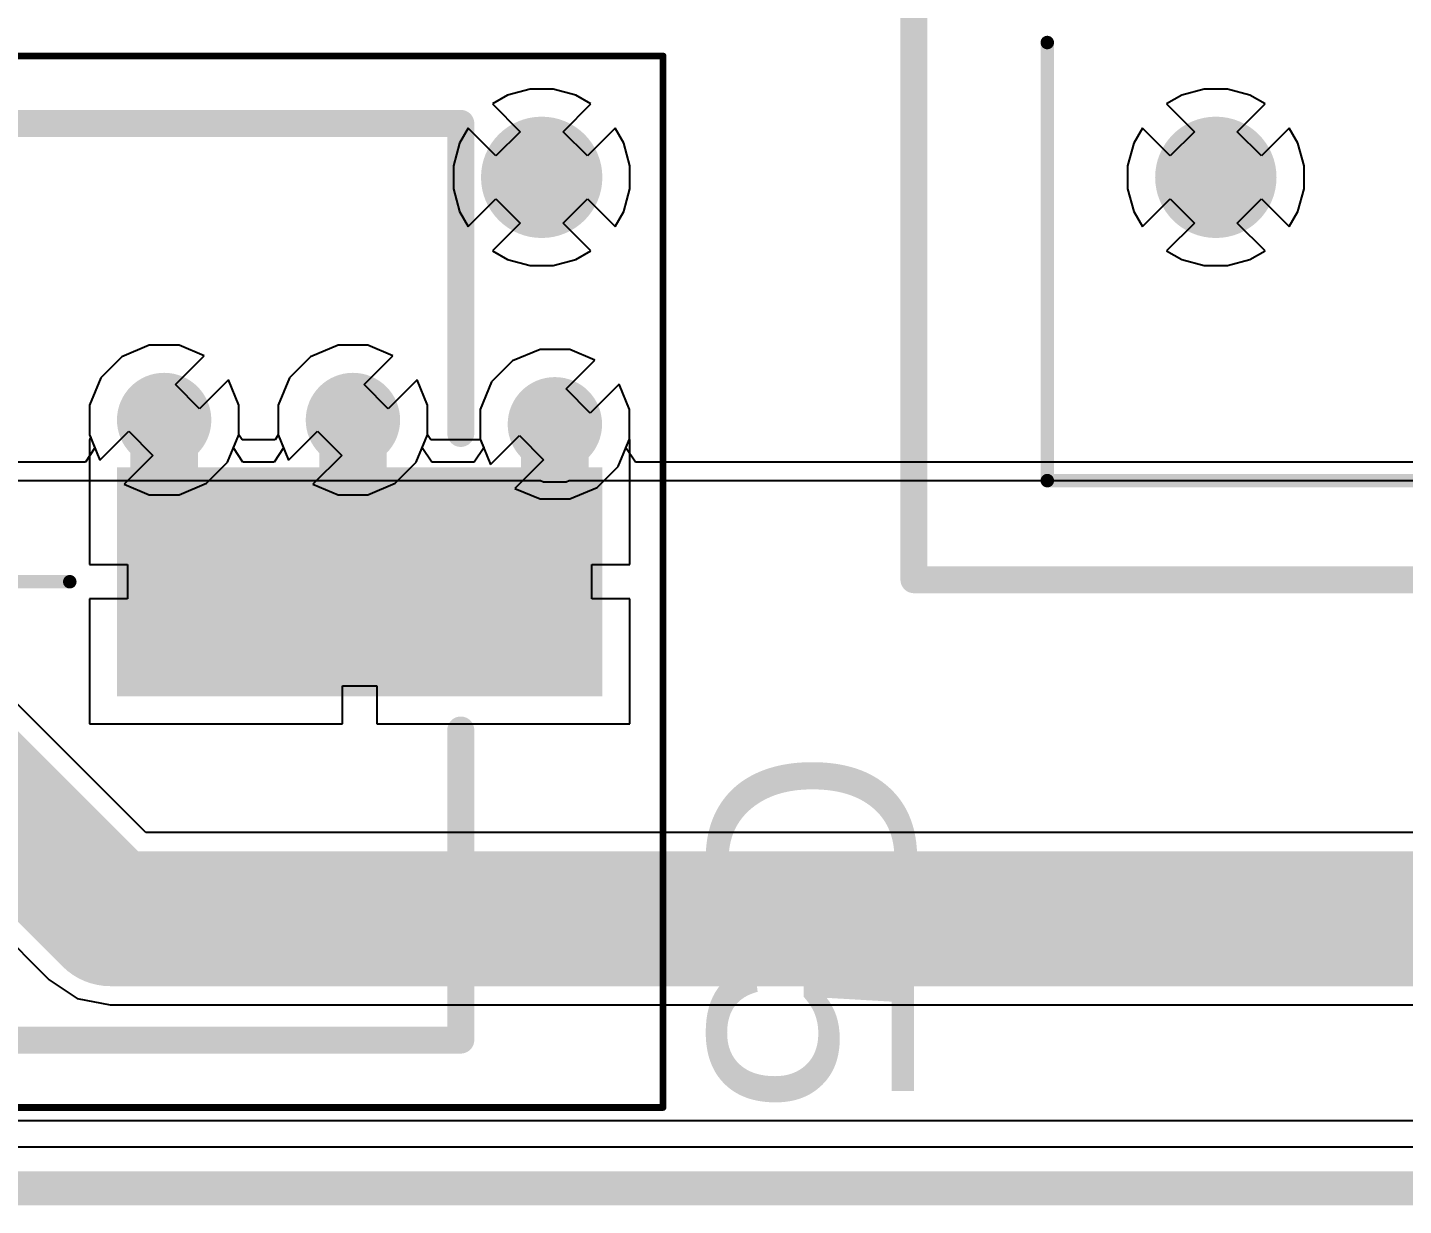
# Model space of a CAD drawing. Header units: inches. Extents: x 3 to 4.98, y 3.05 to 4.16.
# Drawn here: x 3.7869 to 4.1887, y 3.0462 to 3.3902 of the extents above; entities that cross this region are included whole.
import ezdxf

# ---------------------------------------------------------------- set-up
doc = ezdxf.new("R2010")
doc.units = ezdxf.units.IN
doc.header["$MEASUREMENT"] = 0
for name, color, linetype in [('Bottom Layer', 5, 'Continuous'), ('Bottom Solder', 6, 'Continuous'), ('Layer 1', 16, 'Continuous'), ('Layer 2', 76, 'Continuous'), ('Mechanical 1', 6, 'Continuous'), ('Mechanical 15', 56, 'Continuous'), ('Top Layer', 1, 'Continuous'), ('Top Overlay', 2, 'Continuous'), ('Top Paste', 8, 'Continuous'), ('Top Solder', 216, 'Continuous'), ('Via Holes', 16, 'Continuous')]:
    doc.layers.add(name, color=color, linetype=linetype)
doc.styles.add('Arial', font='', dxfattribs={"height": 0.2})
doc.styles.get('Arial').set_extended_font_data('Arial')

# ---------------------------------------------------------------- blocks, each defined once
blk = doc.blocks.new('PM127SH330MRC_10')
at = {"layer": 'Mechanical 15'}
for points in [[(-0.285, -0.275, 0.00787, 0.00787, 0), (-0.285, 0.275, 0.00787, 0.00787, 0)], [(-0.285, -0.275, 0.00787, 0.00787, 0), (0.285, -0.275, 0.00787, 0.00787, 0)]]:
    blk.add_lwpolyline(points, format="xyseb", dxfattribs=at)
blk.add_lwpolyline([(-0.28697, -0.275, 0.00394, 0.00394, 1), (-0.28303, -0.275, 0.00394, 0.00394, 1)], format="xyseb", close=True, dxfattribs=at)
blk.add_lwpolyline([(-0.28697, -0.275, 0.00394, 0.00394, 1), (-0.28303, -0.275, 0.00394, 0.00394, 1)], format="xyseb", close=True, dxfattribs=at)
at = {"layer": 'Top Overlay'}
for points in [[(-0.24606, -0.24606, 0.00394, 0.00394, 0), (-0.24606, -0.11811, 0.00394, 0.00394, 0)], [(-0.24606, -0.24606, 0.00394, 0.00394, 0), (0.24606, -0.24606, 0.00394, 0.00394, 0)]]:
    blk.add_lwpolyline(points, format="xyseb", dxfattribs=at)
for points in [[(-0.24705, -0.11811, 0.00197, 0.00197, 1), (-0.24508, -0.11811, 0.00197, 0.00197, 1)], [(-0.24705, -0.24606, 0.00197, 0.00197, 1), (-0.24508, -0.24606, 0.00197, 0.00197, 1)], [(-0.24705, -0.24606, 0.00197, 0.00197, 1), (-0.24508, -0.24606, 0.00197, 0.00197, 1)]]:
    blk.add_lwpolyline(points, format="xyseb", close=True, dxfattribs=at)
blk = doc.blocks.new('CAPAE7366X61N_14')
at = {"layer": 'Top Layer'}
for points in [[(-0.17323, -0.0315), (-0.17323, 0.0315), (-0.03543, 0.0315), (-0.03543, -0.0315)], [(0.03543, -0.0315), (0.03543, 0.0315), (0.17323, 0.0315), (0.17323, -0.0315)]]:
    blk.add_hatch(color=1, dxfattribs=at).paths.add_polyline_path(points)
at = {"layer": 'Top Paste'}
for points in [[(-0.17323, -0.0315), (-0.17323, 0.0315), (-0.03543, 0.0315), (-0.03543, -0.0315)], [(0.03543, -0.0315), (0.03543, 0.0315), (0.17323, 0.0315), (0.17323, -0.0315)]]:
    blk.add_hatch(color=8, dxfattribs=at).paths.add_polyline_path(points)
at = {"layer": 'Top Solder'}
for points in [[(-0.1752, -0.03346), (-0.1752, 0.03346), (-0.03346, 0.03346), (-0.03346, -0.03346)], [(0.03346, -0.03346), (0.03346, 0.03346), (0.1752, 0.03346), (0.1752, -0.03346)]]:
    blk.add_hatch(color=216, dxfattribs=at).paths.add_polyline_path(points)
at = {"layer": 'Mechanical 15'}
for points in [[(-0.19291, 0.15354, 0.00197, 0.00197, 0), (0.19291, 0.15354, 0.00197, 0.00197, 0)], [(-0.19291, -0.15354, 0.00197, 0.00197, 0), (-0.19291, 0.15354, 0.00197, 0.00197, 0)], [(0.19291, -0.15354, 0.00197, 0.00197, 0), (0.19291, 0.15354, 0.00197, 0.00197, 0)], [(0, -0.01969, 0.00394, 0.00394, 0), (0, 0.01969, 0.00394, 0.00394, 0)], [(-0.01969, 0, 0.00394, 0.00394, 0), (0.01969, 0, 0.00394, 0.00394, 0)], [(-0.19291, -0.15354, 0.00197, 0.00197, 0), (0.19291, -0.15354, 0.00197, 0.00197, 0)]]:
    blk.add_lwpolyline(points, format="xyseb", dxfattribs=at)
for points in [[(-0.19341, 0.15354, 0.000984, 0.000984, 1), (-0.19242, 0.15354, 0.000984, 0.000984, 1)], [(-0.19341, 0.15354, 0.000984, 0.000984, 1), (-0.19242, 0.15354, 0.000984, 0.000984, 1)], [(0.19242, 0.15354, 0.000984, 0.000984, 1), (0.19341, 0.15354, 0.000984, 0.000984, 1)], [(0.19242, 0.15354, 0.000984, 0.000984, 1), (0.19341, 0.15354, 0.000984, 0.000984, 1)], [(-0.00098, 0.01969, 0.00197, 0.00197, 1), (0.00098, 0.01969, 0.00197, 0.00197, 1)], [(-0.02067, 0, 0.00197, 0.00197, 1), (-0.0187, 0, 0.00197, 0.00197, 1)], [(0.0187, 0, 0.00197, 0.00197, 1), (0.02067, 0, 0.00197, 0.00197, 1)], [(-0.00098, -0.01969, 0.00197, 0.00197, 1), (0.00098, -0.01969, 0.00197, 0.00197, 1)], [(-0.19341, -0.15354, 0.000984, 0.000984, 1), (-0.19242, -0.15354, 0.000984, 0.000984, 1)], [(-0.19341, -0.15354, 0.000984, 0.000984, 1), (-0.19242, -0.15354, 0.000984, 0.000984, 1)], [(0.19242, -0.15354, 0.000984, 0.000984, 1), (0.19341, -0.15354, 0.000984, 0.000984, 1)], [(0.19242, -0.15354, 0.000984, 0.000984, 1), (0.19341, -0.15354, 0.000984, 0.000984, 1)]]:
    blk.add_lwpolyline(points, format="xyseb", close=True, dxfattribs=at)
at = {"layer": 'Top Overlay'}
for points in [[(-0.13386, 0.08268, 0.00787, 0.00787, 0), (-0.08268, 0.13386, 0.00787, 0.00787, 0)], [(-0.08268, 0.13386, 0.00787, 0.00787, 0), (0.13386, 0.13386, 0.00787, 0.00787, 0)], [(0.13386, 0.04331, 0.00787, 0.00787, 0), (0.13386, 0.13386, 0.00787, 0.00787, 0)], [(-0.13386, 0.04331, 0.00787, 0.00787, 0), (-0.13386, 0.08268, 0.00787, 0.00787, 0)], [(-0.13386, -0.08268, 0.00787, 0.00787, 0), (-0.13386, -0.04331, 0.00787, 0.00787, 0)], [(0.13386, -0.13386, 0.00787, 0.00787, 0), (0.13386, -0.04331, 0.00787, 0.00787, 0)], [(-0.13386, -0.08268, 0.00787, 0.00787, 0), (-0.08268, -0.13386, 0.00787, 0.00787, 0)], [(-0.08268, -0.13386, 0.00787, 0.00787, 0), (0.13386, -0.13386, 0.00787, 0.00787, 0)]]:
    blk.add_lwpolyline(points, format="xyseb", dxfattribs=at)
for points in [[(-0.08465, 0.13386, 0.00394, 0.00394, 1), (-0.08071, 0.13386, 0.00394, 0.00394, 1)], [(-0.08465, 0.13386, 0.00394, 0.00394, 1), (-0.08071, 0.13386, 0.00394, 0.00394, 1)], [(0.13189, 0.13386, 0.00394, 0.00394, 1), (0.13583, 0.13386, 0.00394, 0.00394, 1)], [(0.13189, 0.13386, 0.00394, 0.00394, 1), (0.13583, 0.13386, 0.00394, 0.00394, 1)], [(-0.13583, 0.08268, 0.00394, 0.00394, 1), (-0.13189, 0.08268, 0.00394, 0.00394, 1)], [(-0.13583, 0.08268, 0.00394, 0.00394, 1), (-0.13189, 0.08268, 0.00394, 0.00394, 1)], [(-0.13583, 0.04331, 0.00394, 0.00394, 1), (-0.13189, 0.04331, 0.00394, 0.00394, 1)], [(0.13189, 0.04331, 0.00394, 0.00394, 1), (0.13583, 0.04331, 0.00394, 0.00394, 1)], [(-0.13583, -0.04331, 0.00394, 0.00394, 1), (-0.13189, -0.04331, 0.00394, 0.00394, 1)], [(0.13189, -0.04331, 0.00394, 0.00394, 1), (0.13583, -0.04331, 0.00394, 0.00394, 1)], [(-0.13583, -0.08268, 0.00394, 0.00394, 1), (-0.13189, -0.08268, 0.00394, 0.00394, 1)], [(-0.13583, -0.08268, 0.00394, 0.00394, 1), (-0.13189, -0.08268, 0.00394, 0.00394, 1)], [(-0.08465, -0.13386, 0.00394, 0.00394, 1), (-0.08071, -0.13386, 0.00394, 0.00394, 1)], [(-0.08465, -0.13386, 0.00394, 0.00394, 1), (-0.08071, -0.13386, 0.00394, 0.00394, 1)], [(0.13189, -0.13386, 0.00394, 0.00394, 1), (0.13583, -0.13386, 0.00394, 0.00394, 1)], [(0.13189, -0.13386, 0.00394, 0.00394, 1), (0.13583, -0.13386, 0.00394, 0.00394, 1)]]:
    blk.add_lwpolyline(points, format="xyseb", close=True, dxfattribs=at)

msp = doc.modelspace()

# ---------------------------------------------------------------- hatches: boundary and pattern name
at = {"layer": 'Bottom Layer'}
h = msp.add_hatch(color=5, dxfattribs=at)
edge = h.paths.add_edge_path()
edge.add_arc((3.93701, 3.34646), 0.01575, 0, 360)
h = msp.add_hatch(color=5, dxfattribs=at)
edge = h.paths.add_edge_path()
edge.add_arc((4.13386, 3.34646), 0.01575, 0, 360)
h = msp.add_hatch(color=5, dxfattribs=at)
edge = h.paths.add_edge_path()
edge.add_arc((3.82677, 3.27559), 0.01181, 0, 360)
h = msp.add_hatch(color=5, dxfattribs=at)
edge = h.paths.add_edge_path()
edge.add_arc((3.88189, 3.27559), 0.01181, 0, 360)
h = msp.add_hatch(color=5, dxfattribs=at)
edge = h.paths.add_edge_path()
edge.add_arc((3.94086, 3.27434), 0.01181, 0, 360)
at = {"layer": 'Bottom Solder'}
h = msp.add_hatch(color=6, dxfattribs=at)
edge = h.paths.add_edge_path()
edge.add_arc((3.93701, 3.34646), 0.01772, 0, 360)
h = msp.add_hatch(color=6, dxfattribs=at)
edge = h.paths.add_edge_path()
edge.add_arc((4.13386, 3.34646), 0.01772, 0, 360)
h = msp.add_hatch(color=6, dxfattribs=at)
edge = h.paths.add_edge_path()
edge.add_arc((3.82677, 3.27559), 0.01378, 0, 360)
h = msp.add_hatch(color=6, dxfattribs=at)
edge = h.paths.add_edge_path()
edge.add_arc((3.88189, 3.27559), 0.01378, 0, 360)
h = msp.add_hatch(color=6, dxfattribs=at)
edge = h.paths.add_edge_path()
edge.add_arc((3.94086, 3.27434), 0.01378, 0, 360)
at = {"layer": 'Layer 1'}
h = msp.add_hatch(color=16, dxfattribs=at)
edge = h.paths.add_edge_path()
edge.add_arc((3.93701, 3.34646), 0.01575, 0, 360)
h = msp.add_hatch(color=16, dxfattribs=at)
edge = h.paths.add_edge_path()
edge.add_arc((4.13386, 3.34646), 0.01575, 0, 360)
h = msp.add_hatch(color=16, dxfattribs=at)
edge = h.paths.add_edge_path()
edge.add_arc((3.82677, 3.27559), 0.01181, 0, 360)
h = msp.add_hatch(color=16, dxfattribs=at)
edge = h.paths.add_edge_path()
edge.add_arc((3.88189, 3.27559), 0.01181, 0, 360)
h = msp.add_hatch(color=16, dxfattribs=at)
edge = h.paths.add_edge_path()
edge.add_arc((3.94086, 3.27434), 0.01181, 0, 360)
at = {"layer": 'Layer 2'}
h = msp.add_hatch(color=76, dxfattribs=at)
edge = h.paths.add_edge_path()
edge.add_arc((3.93701, 3.34646), 0.01575, 0, 360)
h = msp.add_hatch(color=76, dxfattribs=at)
edge = h.paths.add_edge_path()
edge.add_arc((4.13386, 3.34646), 0.01575, 0, 360)
h = msp.add_hatch(color=76, dxfattribs=at)
edge = h.paths.add_edge_path()
edge.add_arc((3.82677, 3.27559), 0.01181, 0, 360)
h = msp.add_hatch(color=76, dxfattribs=at)
edge = h.paths.add_edge_path()
edge.add_arc((3.88189, 3.27559), 0.01181, 0, 360)
h = msp.add_hatch(color=76, dxfattribs=at)
edge = h.paths.add_edge_path()
edge.add_arc((3.94086, 3.27434), 0.01181, 0, 360)
at = {"layer": 'Top Layer'}
h = msp.add_hatch(color=1, dxfattribs=at)
edge = h.paths.add_edge_path()
edge.add_arc((3.93701, 3.34646), 0.01575, 0, 360)
h = msp.add_hatch(color=1, dxfattribs=at)
edge = h.paths.add_edge_path()
edge.add_arc((4.13386, 3.34646), 0.01575, 0, 360)
h = msp.add_hatch(color=1, dxfattribs=at)
edge = h.paths.add_edge_path()
edge.add_arc((3.82677, 3.27559), 0.01181, 0, 360)
h = msp.add_hatch(color=1, dxfattribs=at)
edge = h.paths.add_edge_path()
edge.add_arc((3.88189, 3.27559), 0.01181, 0, 360)
h = msp.add_hatch(color=1, dxfattribs=at)
edge = h.paths.add_edge_path()
edge.add_arc((3.94086, 3.27434), 0.01181, 0, 360)
at = {"layer": 'Top Solder'}
h = msp.add_hatch(color=216, dxfattribs=at)
edge = h.paths.add_edge_path()
edge.add_arc((3.93701, 3.34646), 0.01772, 0, 360)
h = msp.add_hatch(color=216, dxfattribs=at)
edge = h.paths.add_edge_path()
edge.add_arc((4.13386, 3.34646), 0.01772, 0, 360)
h = msp.add_hatch(color=216, dxfattribs=at)
edge = h.paths.add_edge_path()
edge.add_arc((3.82677, 3.27559), 0.01378, 0, 360)
h = msp.add_hatch(color=216, dxfattribs=at)
edge = h.paths.add_edge_path()
edge.add_arc((3.88189, 3.27559), 0.01378, 0, 360)
h = msp.add_hatch(color=216, dxfattribs=at)
edge = h.paths.add_edge_path()
edge.add_arc((3.94086, 3.27434), 0.01378, 0, 360)
at = {"layer": 'Via Holes'}
h = msp.add_hatch(color=7, dxfattribs=at)
edge = h.paths.add_edge_path()
edge.add_arc((3.93701, 3.34646), 0.00787, 0, 360)
h = msp.add_hatch(color=7, dxfattribs=at)
edge = h.paths.add_edge_path()
edge.add_arc((4.13386, 3.34646), 0.00787, 0, 360)
h = msp.add_hatch(color=7, dxfattribs=at)
edge = h.paths.add_edge_path()
edge.add_arc((3.82677, 3.27559), 0.00787, 0, 360)
h = msp.add_hatch(color=7, dxfattribs=at)
edge = h.paths.add_edge_path()
edge.add_arc((3.88189, 3.27559), 0.00787, 0, 360)
h = msp.add_hatch(color=7, dxfattribs=at)
edge = h.paths.add_edge_path()
edge.add_arc((3.94086, 3.27434), 0.00787, 0, 360)

# ---------------------------------------------------------------- linework, layer by layer
at = {"layer": 'Bottom Layer'}
for p, q in [((3.93362, 3.3722), (3.92707, 3.37045)), ((3.9404, 3.3722), (3.93362, 3.3722)), ((3.94695, 3.37045), (3.9404, 3.3722)), ((4.13047, 3.3722), (4.12392, 3.37045)), ((4.13725, 3.3722), (4.13047, 3.3722)), ((4.1438, 3.37045), (4.13725, 3.3722)), ((3.92707, 3.37045), (3.92264, 3.36789)), ((3.92264, 3.36789), (3.93074, 3.35979)), ((3.94327, 3.35979), (3.95137, 3.36789)), ((3.95137, 3.36789), (3.94695, 3.37045)), ((4.12392, 3.37045), (4.11949, 3.36789)), ((4.11949, 3.36789), (4.12759, 3.35979)), ((4.14012, 3.35979), (4.14822, 3.36789)), ((4.14822, 3.36789), (4.1438, 3.37045)), ((3.91557, 3.36082), (3.91301, 3.3564)), ((3.92367, 3.35272), (3.91557, 3.36082)), ((3.93074, 3.35979), (3.92367, 3.35272)), ((3.95034, 3.35272), (3.94327, 3.35979)), ((3.95844, 3.36082), (3.95034, 3.35272)), ((3.961, 3.3564), (3.95844, 3.36082)), ((4.11242, 3.36082), (4.10987, 3.3564)), ((4.12052, 3.35272), (4.11242, 3.36082)), ((4.12759, 3.35979), (4.12052, 3.35272)), ((4.14719, 3.35272), (4.14012, 3.35979)), ((4.1553, 3.36082), (4.14719, 3.35272)), ((4.15785, 3.3564), (4.1553, 3.36082)), ((3.91301, 3.3564), (3.91126, 3.34985)), ((3.96276, 3.34985), (3.961, 3.3564)), ((4.10987, 3.3564), (4.10811, 3.34985)), ((4.15961, 3.34985), (4.15785, 3.3564)), ((3.91126, 3.34985), (3.91126, 3.34307)), ((3.96276, 3.34307), (3.96276, 3.34985)), ((4.10811, 3.34985), (4.10811, 3.34307)), ((4.15961, 3.34307), (4.15961, 3.34985)), ((3.91126, 3.34307), (3.91301, 3.33652)), ((3.961, 3.33652), (3.96276, 3.34307)), ((4.10811, 3.34307), (4.10987, 3.33652)), ((4.15785, 3.33652), (4.15961, 3.34307)), ((3.91557, 3.33209), (3.92367, 3.34019)), ((3.92367, 3.34019), (3.93074, 3.33312)), ((3.94327, 3.33312), (3.95034, 3.34019)), ((3.95034, 3.34019), (3.95844, 3.33209)), ((4.11242, 3.33209), (4.12052, 3.34019)), ((4.12052, 3.34019), (4.12759, 3.33312)), ((4.14012, 3.33312), (4.14719, 3.34019)), ((4.14719, 3.34019), (4.1553, 3.33209)), ((3.91301, 3.33652), (3.91557, 3.33209)), ((3.95844, 3.33209), (3.961, 3.33652)), ((4.10987, 3.33652), (4.11242, 3.33209)), ((4.1553, 3.33209), (4.15785, 3.33652)), ((3.93074, 3.33312), (3.92264, 3.32502)), ((3.95137, 3.32502), (3.94327, 3.33312)), ((4.12759, 3.33312), (4.11949, 3.32502)), ((4.14822, 3.32502), (4.14012, 3.33312)), ((3.92264, 3.32502), (3.92707, 3.32246)), ((3.94695, 3.32246), (3.95137, 3.32502)), ((4.11949, 3.32502), (4.12392, 3.32246)), ((4.1438, 3.32246), (4.14822, 3.32502)), ((3.92707, 3.32246), (3.93362, 3.32071)), ((3.93362, 3.32071), (3.9404, 3.32071)), ((3.9404, 3.32071), (3.94695, 3.32246)), ((4.12392, 3.32246), (4.13047, 3.32071)), ((4.13047, 3.32071), (4.13725, 3.32071)), ((4.13725, 3.32071), (4.1438, 3.32246)), ((3.82243, 3.2974), (3.81442, 3.29408)), ((3.83111, 3.2974), (3.82243, 3.2974)), ((3.83847, 3.29436), (3.83111, 3.2974)), ((3.87755, 3.2974), (3.86953, 3.29408)), ((3.88623, 3.2974), (3.87755, 3.2974)), ((3.89358, 3.29436), (3.88623, 3.2974)), ((3.93652, 3.29615), (3.9285, 3.29283)), ((3.94519, 3.29615), (3.93652, 3.29615)), ((3.95255, 3.2931), (3.94519, 3.29615)), ((3.81442, 3.29408), (3.80828, 3.28795)), ((3.83004, 3.28593), (3.83847, 3.29436)), ((3.86953, 3.29408), (3.8634, 3.28795)), ((3.88516, 3.28593), (3.89358, 3.29436)), ((3.9285, 3.29283), (3.92236, 3.28669)), ((3.94413, 3.28468), (3.95255, 3.2931)), ((3.80828, 3.28795), (3.80496, 3.27993)), ((3.84554, 3.28728), (3.83711, 3.27886)), ((3.84858, 3.27993), (3.84554, 3.28728)), ((3.8634, 3.28795), (3.86008, 3.27993)), ((3.90065, 3.28728), (3.89223, 3.27886)), ((3.9037, 3.27993), (3.90065, 3.28728)), ((3.92236, 3.28669), (3.91904, 3.27868)), ((3.83711, 3.27886), (3.83004, 3.28593)), ((3.89223, 3.27886), (3.88516, 3.28593)), ((3.9512, 3.27761), (3.94413, 3.28468)), ((3.95962, 3.28603), (3.9512, 3.27761)), ((3.96267, 3.27868), (3.95962, 3.28603)), ((3.80496, 3.27993), (3.80496, 3.27125)), ((3.84858, 3.27125), (3.84858, 3.27993)), ((3.86008, 3.27993), (3.86008, 3.27125)), ((3.9037, 3.27125), (3.9037, 3.27993)), ((3.91904, 3.27868), (3.91904, 3.27)), ((3.96267, 3.27), (3.96267, 3.27868)), ((3.80496, 3.27125), (3.80654, 3.26744)), ((3.84701, 3.26744), (3.84858, 3.27125)), ((3.86008, 3.27125), (3.86166, 3.26744)), ((3.90212, 3.26744), (3.9037, 3.27125)), ((3.80654, 3.26744), (3.80376, 3.26329)), ((3.84978, 3.26329), (3.84701, 3.26744)), ((3.86166, 3.26744), (3.85888, 3.26329)), ((3.9049, 3.26329), (3.90212, 3.26744)), ((3.9201, 3.26744), (3.91733, 3.26329)), ((3.91904, 3.27), (3.9201, 3.26744)), ((3.96161, 3.26744), (3.96267, 3.27)), ((3.96439, 3.26329), (3.96161, 3.26744)), ((3.80376, 3.26329), (3.26772, 3.26329)), ((3.85888, 3.26329), (3.84978, 3.26329)), ((3.91733, 3.26329), (3.9049, 3.26329)), ((4.64026, 3.26329), (3.96439, 3.26329)), ((3.26772, 3.25787), (3.93667, 3.25787)), ((3.93667, 3.25787), (3.93751, 3.25753)), ((3.93751, 3.25753), (3.9442, 3.25753)), ((3.9442, 3.25753), (3.94504, 3.25787)), ((3.94504, 3.25787), (4.64567, 3.25787)), ((4.95859, 3.07087), (3.26772, 3.07087))]:
    msp.add_line(p, q, dxfattribs=at)
at = {"layer": 'Layer 1'}
for p, q in [((3.93362, 3.3722), (3.92707, 3.37045)), ((3.9404, 3.3722), (3.93362, 3.3722)), ((3.94695, 3.37045), (3.9404, 3.3722)), ((4.13047, 3.3722), (4.12392, 3.37045)), ((4.13725, 3.3722), (4.13047, 3.3722)), ((4.1438, 3.37045), (4.13725, 3.3722)), ((3.92707, 3.37045), (3.92264, 3.36789)), ((3.92264, 3.36789), (3.93074, 3.35979)), ((3.94327, 3.35979), (3.95137, 3.36789)), ((3.95137, 3.36789), (3.94695, 3.37045)), ((4.12392, 3.37045), (4.11949, 3.36789)), ((4.11949, 3.36789), (4.12759, 3.35979)), ((4.14012, 3.35979), (4.14822, 3.36789)), ((4.14822, 3.36789), (4.1438, 3.37045)), ((3.91557, 3.36082), (3.91301, 3.3564)), ((3.92367, 3.35272), (3.91557, 3.36082)), ((3.93074, 3.35979), (3.92367, 3.35272)), ((3.95034, 3.35272), (3.94327, 3.35979)), ((3.95844, 3.36082), (3.95034, 3.35272)), ((3.961, 3.3564), (3.95844, 3.36082)), ((4.11242, 3.36082), (4.10987, 3.3564)), ((4.12052, 3.35272), (4.11242, 3.36082)), ((4.12759, 3.35979), (4.12052, 3.35272)), ((4.14719, 3.35272), (4.14012, 3.35979)), ((4.1553, 3.36082), (4.14719, 3.35272)), ((4.15785, 3.3564), (4.1553, 3.36082)), ((3.91301, 3.3564), (3.91126, 3.34985)), ((3.96276, 3.34985), (3.961, 3.3564)), ((4.10987, 3.3564), (4.10811, 3.34985)), ((4.15961, 3.34985), (4.15785, 3.3564)), ((3.91126, 3.34985), (3.91126, 3.34307)), ((3.96276, 3.34307), (3.96276, 3.34985)), ((4.10811, 3.34985), (4.10811, 3.34307)), ((4.15961, 3.34307), (4.15961, 3.34985)), ((3.91126, 3.34307), (3.91301, 3.33652)), ((3.961, 3.33652), (3.96276, 3.34307)), ((4.10811, 3.34307), (4.10987, 3.33652)), ((4.15785, 3.33652), (4.15961, 3.34307)), ((3.91557, 3.33209), (3.92367, 3.34019)), ((3.92367, 3.34019), (3.93074, 3.33312)), ((3.94327, 3.33312), (3.95034, 3.34019)), ((3.95034, 3.34019), (3.95844, 3.33209)), ((4.11242, 3.33209), (4.12052, 3.34019)), ((4.12052, 3.34019), (4.12759, 3.33312)), ((4.14012, 3.33312), (4.14719, 3.34019)), ((4.14719, 3.34019), (4.1553, 3.33209)), ((3.91301, 3.33652), (3.91557, 3.33209)), ((3.95844, 3.33209), (3.961, 3.33652)), ((4.10987, 3.33652), (4.11242, 3.33209)), ((4.1553, 3.33209), (4.15785, 3.33652)), ((3.93074, 3.33312), (3.92264, 3.32502)), ((3.95137, 3.32502), (3.94327, 3.33312)), ((4.12759, 3.33312), (4.11949, 3.32502)), ((4.14822, 3.32502), (4.14012, 3.33312)), ((3.92264, 3.32502), (3.92707, 3.32246)), ((3.94695, 3.32246), (3.95137, 3.32502)), ((4.11949, 3.32502), (4.12392, 3.32246)), ((4.1438, 3.32246), (4.14822, 3.32502)), ((3.92707, 3.32246), (3.93362, 3.32071)), ((3.93362, 3.32071), (3.9404, 3.32071)), ((3.9404, 3.32071), (3.94695, 3.32246)), ((4.12392, 3.32246), (4.13047, 3.32071)), ((4.13047, 3.32071), (4.13725, 3.32071)), ((4.13725, 3.32071), (4.1438, 3.32246)), ((3.82243, 3.2974), (3.81442, 3.29408)), ((3.83111, 3.2974), (3.82243, 3.2974)), ((3.83847, 3.29436), (3.83111, 3.2974)), ((3.87755, 3.2974), (3.86953, 3.29408)), ((3.88623, 3.2974), (3.87755, 3.2974)), ((3.89358, 3.29436), (3.88623, 3.2974)), ((3.93652, 3.29615), (3.9285, 3.29283)), ((3.94519, 3.29615), (3.93652, 3.29615)), ((3.95255, 3.2931), (3.94519, 3.29615)), ((3.81442, 3.29408), (3.80828, 3.28795)), ((3.83004, 3.28593), (3.83847, 3.29436)), ((3.86953, 3.29408), (3.8634, 3.28795)), ((3.88516, 3.28593), (3.89358, 3.29436)), ((3.9285, 3.29283), (3.92236, 3.28669)), ((3.94413, 3.28468), (3.95255, 3.2931)), ((3.80828, 3.28795), (3.80496, 3.27993)), ((3.84554, 3.28728), (3.83711, 3.27886)), ((3.84858, 3.27993), (3.84554, 3.28728)), ((3.8634, 3.28795), (3.86008, 3.27993)), ((3.90065, 3.28728), (3.89223, 3.27886)), ((3.9037, 3.27993), (3.90065, 3.28728)), ((3.92236, 3.28669), (3.91904, 3.27868)), ((3.83711, 3.27886), (3.83004, 3.28593)), ((3.89223, 3.27886), (3.88516, 3.28593)), ((3.9512, 3.27761), (3.94413, 3.28468)), ((3.95962, 3.28603), (3.9512, 3.27761)), ((3.96267, 3.27868), (3.95962, 3.28603)), ((3.80496, 3.27993), (3.80496, 3.27125)), ((3.84858, 3.27125), (3.84858, 3.27993)), ((3.86008, 3.27993), (3.86008, 3.27125)), ((3.9037, 3.27125), (3.9037, 3.27993)), ((3.91904, 3.27868), (3.91904, 3.27)), ((3.96267, 3.27), (3.96267, 3.27868)), ((3.80496, 3.27125), (3.80801, 3.2639)), ((3.80801, 3.2639), (3.81643, 3.27232)), ((3.81643, 3.27232), (3.8235, 3.26525)), ((3.84526, 3.26324), (3.84858, 3.27125)), ((3.86008, 3.27125), (3.86313, 3.2639)), ((3.86313, 3.2639), (3.87155, 3.27232)), ((3.87155, 3.27232), (3.87862, 3.26525)), ((3.90038, 3.26324), (3.9037, 3.27125)), ((3.92209, 3.26264), (3.93051, 3.27107)), ((3.93051, 3.27107), (3.93758, 3.264)), ((3.91904, 3.27), (3.92209, 3.26264)), ((3.95935, 3.26198), (3.96267, 3.27)), ((3.8235, 3.26525), (3.81508, 3.25683)), ((3.83913, 3.2571), (3.84526, 3.26324)), ((3.87862, 3.26525), (3.8702, 3.25683)), ((3.89424, 3.2571), (3.90038, 3.26324)), ((3.93758, 3.264), (3.92916, 3.25557)), ((3.95321, 3.25585), (3.95935, 3.26198)), ((3.81508, 3.25683), (3.82243, 3.25378)), ((3.83111, 3.25378), (3.83913, 3.2571)), ((3.8702, 3.25683), (3.87755, 3.25378)), ((3.88623, 3.25378), (3.89424, 3.2571)), ((3.92916, 3.25557), (3.93652, 3.25253)), ((3.94519, 3.25253), (3.95321, 3.25585)), ((3.82243, 3.25378), (3.83111, 3.25378)), ((3.87755, 3.25378), (3.88623, 3.25378)), ((3.93652, 3.25253), (3.94519, 3.25253)), ((4.95859, 3.06322), (3.01417, 3.06322))]:
    msp.add_line(p, q, dxfattribs=at)
at = {"layer": 'Layer 2'}
for p, q in [((3.93362, 3.3722), (3.92707, 3.37045)), ((3.9404, 3.3722), (3.93362, 3.3722)), ((3.94695, 3.37045), (3.9404, 3.3722)), ((4.13047, 3.3722), (4.12392, 3.37045)), ((4.13725, 3.3722), (4.13047, 3.3722)), ((4.1438, 3.37045), (4.13725, 3.3722)), ((3.92707, 3.37045), (3.92264, 3.36789)), ((3.92264, 3.36789), (3.93074, 3.35979)), ((3.94327, 3.35979), (3.95137, 3.36789)), ((3.95137, 3.36789), (3.94695, 3.37045)), ((4.12392, 3.37045), (4.11949, 3.36789)), ((4.11949, 3.36789), (4.12759, 3.35979)), ((4.14012, 3.35979), (4.14822, 3.36789)), ((4.14822, 3.36789), (4.1438, 3.37045)), ((3.91557, 3.36082), (3.91301, 3.3564)), ((3.92367, 3.35272), (3.91557, 3.36082)), ((3.93074, 3.35979), (3.92367, 3.35272)), ((3.95034, 3.35272), (3.94327, 3.35979)), ((3.95844, 3.36082), (3.95034, 3.35272)), ((3.961, 3.3564), (3.95844, 3.36082)), ((4.11242, 3.36082), (4.10987, 3.3564)), ((4.12052, 3.35272), (4.11242, 3.36082)), ((4.12759, 3.35979), (4.12052, 3.35272)), ((4.14719, 3.35272), (4.14012, 3.35979)), ((4.1553, 3.36082), (4.14719, 3.35272)), ((4.15785, 3.3564), (4.1553, 3.36082)), ((3.91301, 3.3564), (3.91126, 3.34985)), ((3.96276, 3.34985), (3.961, 3.3564)), ((4.10987, 3.3564), (4.10811, 3.34985)), ((4.15961, 3.34985), (4.15785, 3.3564)), ((3.91126, 3.34985), (3.91126, 3.34307)), ((3.96276, 3.34307), (3.96276, 3.34985)), ((4.10811, 3.34985), (4.10811, 3.34307)), ((4.15961, 3.34307), (4.15961, 3.34985)), ((3.91126, 3.34307), (3.91301, 3.33652)), ((3.961, 3.33652), (3.96276, 3.34307)), ((4.10811, 3.34307), (4.10987, 3.33652)), ((4.15785, 3.33652), (4.15961, 3.34307)), ((3.91557, 3.33209), (3.92367, 3.34019)), ((3.92367, 3.34019), (3.93074, 3.33312)), ((3.94327, 3.33312), (3.95034, 3.34019)), ((3.95034, 3.34019), (3.95844, 3.33209)), ((4.11242, 3.33209), (4.12052, 3.34019)), ((4.12052, 3.34019), (4.12759, 3.33312)), ((4.14012, 3.33312), (4.14719, 3.34019)), ((4.14719, 3.34019), (4.1553, 3.33209)), ((3.91301, 3.33652), (3.91557, 3.33209)), ((3.95844, 3.33209), (3.961, 3.33652)), ((4.10987, 3.33652), (4.11242, 3.33209)), ((4.1553, 3.33209), (4.15785, 3.33652)), ((3.93074, 3.33312), (3.92264, 3.32502)), ((3.95137, 3.32502), (3.94327, 3.33312)), ((4.12759, 3.33312), (4.11949, 3.32502)), ((4.14822, 3.32502), (4.14012, 3.33312)), ((3.92264, 3.32502), (3.92707, 3.32246)), ((3.94695, 3.32246), (3.95137, 3.32502)), ((4.11949, 3.32502), (4.12392, 3.32246)), ((4.1438, 3.32246), (4.14822, 3.32502)), ((3.92707, 3.32246), (3.93362, 3.32071)), ((3.93362, 3.32071), (3.9404, 3.32071)), ((3.9404, 3.32071), (3.94695, 3.32246)), ((4.12392, 3.32246), (4.13047, 3.32071)), ((4.13047, 3.32071), (4.13725, 3.32071)), ((4.13725, 3.32071), (4.1438, 3.32246)), ((3.82243, 3.2974), (3.81442, 3.29408)), ((3.83111, 3.2974), (3.82243, 3.2974)), ((3.83847, 3.29436), (3.83111, 3.2974)), ((3.87755, 3.2974), (3.86953, 3.29408)), ((3.88623, 3.2974), (3.87755, 3.2974)), ((3.89358, 3.29436), (3.88623, 3.2974)), ((3.93652, 3.29615), (3.9285, 3.29283)), ((3.94519, 3.29615), (3.93652, 3.29615)), ((3.95255, 3.2931), (3.94519, 3.29615)), ((3.81442, 3.29408), (3.80828, 3.28795)), ((3.83004, 3.28593), (3.83847, 3.29436)), ((3.86953, 3.29408), (3.8634, 3.28795)), ((3.88516, 3.28593), (3.89358, 3.29436)), ((3.9285, 3.29283), (3.92236, 3.28669)), ((3.94413, 3.28468), (3.95255, 3.2931)), ((3.80828, 3.28795), (3.80496, 3.27993)), ((3.84554, 3.28728), (3.83711, 3.27886)), ((3.84858, 3.27993), (3.84554, 3.28728)), ((3.8634, 3.28795), (3.86008, 3.27993)), ((3.90065, 3.28728), (3.89223, 3.27886)), ((3.9037, 3.27993), (3.90065, 3.28728)), ((3.92236, 3.28669), (3.91904, 3.27868)), ((3.83711, 3.27886), (3.83004, 3.28593)), ((3.89223, 3.27886), (3.88516, 3.28593)), ((3.9512, 3.27761), (3.94413, 3.28468)), ((3.95962, 3.28603), (3.9512, 3.27761)), ((3.96267, 3.27868), (3.95962, 3.28603)), ((3.80496, 3.27993), (3.80496, 3.27125)), ((3.84858, 3.27125), (3.84858, 3.27993)), ((3.86008, 3.27993), (3.86008, 3.27125)), ((3.9037, 3.27125), (3.9037, 3.27993)), ((3.91904, 3.27868), (3.91904, 3.27)), ((3.96267, 3.27), (3.96267, 3.27868)), ((3.80496, 3.27125), (3.80801, 3.2639)), ((3.80801, 3.2639), (3.81643, 3.27232)), ((3.81643, 3.27232), (3.8235, 3.26525)), ((3.84526, 3.26324), (3.84858, 3.27125)), ((3.86008, 3.27125), (3.86313, 3.2639)), ((3.86313, 3.2639), (3.87155, 3.27232)), ((3.87155, 3.27232), (3.87862, 3.26525)), ((3.90038, 3.26324), (3.9037, 3.27125)), ((3.92209, 3.26264), (3.93051, 3.27107)), ((3.93051, 3.27107), (3.93758, 3.264)), ((3.91904, 3.27), (3.92209, 3.26264)), ((3.95935, 3.26198), (3.96267, 3.27)), ((3.8235, 3.26525), (3.81508, 3.25683)), ((3.83913, 3.2571), (3.84526, 3.26324)), ((3.87862, 3.26525), (3.8702, 3.25683)), ((3.89424, 3.2571), (3.90038, 3.26324)), ((3.93758, 3.264), (3.92916, 3.25557)), ((3.95321, 3.25585), (3.95935, 3.26198)), ((3.81508, 3.25683), (3.82243, 3.25378)), ((3.83111, 3.25378), (3.83913, 3.2571)), ((3.8702, 3.25683), (3.87755, 3.25378)), ((3.88623, 3.25378), (3.89424, 3.2571)), ((3.92916, 3.25557), (3.93652, 3.25253)), ((3.94519, 3.25253), (3.95321, 3.25585)), ((3.82243, 3.25378), (3.83111, 3.25378)), ((3.87755, 3.25378), (3.88623, 3.25378)), ((3.93652, 3.25253), (3.94519, 3.25253)), ((4.95859, 3.06322), (3.01417, 3.06322))]:
    msp.add_line(p, q, dxfattribs=at)
at = {"layer": 'Mechanical 1'}
msp.add_lwpolyline([(3.01213, 3.05118, 0.01, 0.01, 0), (4.96063, 3.05118, 0.01, 0.01, 0)], format="xyseb", dxfattribs=at)
at = {"layer": 'Top Layer'}
for p, q in [((3.93362, 3.3722), (3.92707, 3.37045)), ((3.9404, 3.3722), (3.93362, 3.3722)), ((3.94695, 3.37045), (3.9404, 3.3722)), ((4.13047, 3.3722), (4.12392, 3.37045)), ((4.13725, 3.3722), (4.13047, 3.3722)), ((4.1438, 3.37045), (4.13725, 3.3722)), ((3.92707, 3.37045), (3.92264, 3.36789)), ((3.92264, 3.36789), (3.93074, 3.35979)), ((3.94327, 3.35979), (3.95137, 3.36789)), ((3.95137, 3.36789), (3.94695, 3.37045)), ((4.12392, 3.37045), (4.11949, 3.36789)), ((4.11949, 3.36789), (4.12759, 3.35979)), ((4.14012, 3.35979), (4.14822, 3.36789)), ((4.14822, 3.36789), (4.1438, 3.37045)), ((3.91557, 3.36082), (3.91301, 3.3564)), ((3.92367, 3.35272), (3.91557, 3.36082)), ((3.93074, 3.35979), (3.92367, 3.35272)), ((3.95034, 3.35272), (3.94327, 3.35979)), ((3.95844, 3.36082), (3.95034, 3.35272)), ((3.961, 3.3564), (3.95844, 3.36082)), ((4.11242, 3.36082), (4.10987, 3.3564)), ((4.12052, 3.35272), (4.11242, 3.36082)), ((4.12759, 3.35979), (4.12052, 3.35272)), ((4.14719, 3.35272), (4.14012, 3.35979)), ((4.1553, 3.36082), (4.14719, 3.35272)), ((4.15785, 3.3564), (4.1553, 3.36082)), ((3.91301, 3.3564), (3.91126, 3.34985)), ((3.96276, 3.34985), (3.961, 3.3564)), ((4.10987, 3.3564), (4.10811, 3.34985)), ((4.15961, 3.34985), (4.15785, 3.3564)), ((3.91126, 3.34985), (3.91126, 3.34307)), ((3.96276, 3.34307), (3.96276, 3.34985)), ((4.10811, 3.34985), (4.10811, 3.34307)), ((4.15961, 3.34307), (4.15961, 3.34985)), ((3.91126, 3.34307), (3.91301, 3.33652)), ((3.961, 3.33652), (3.96276, 3.34307)), ((4.10811, 3.34307), (4.10987, 3.33652)), ((4.15785, 3.33652), (4.15961, 3.34307)), ((3.91557, 3.33209), (3.92367, 3.34019)), ((3.92367, 3.34019), (3.93074, 3.33312)), ((3.94327, 3.33312), (3.95034, 3.34019)), ((3.95034, 3.34019), (3.95844, 3.33209)), ((4.11242, 3.33209), (4.12052, 3.34019)), ((4.12052, 3.34019), (4.12759, 3.33312)), ((4.14012, 3.33312), (4.14719, 3.34019)), ((4.14719, 3.34019), (4.1553, 3.33209)), ((3.91301, 3.33652), (3.91557, 3.33209)), ((3.95844, 3.33209), (3.961, 3.33652)), ((4.10987, 3.33652), (4.11242, 3.33209)), ((4.1553, 3.33209), (4.15785, 3.33652)), ((3.93074, 3.33312), (3.92264, 3.32502)), ((3.95137, 3.32502), (3.94327, 3.33312)), ((4.12759, 3.33312), (4.11949, 3.32502)), ((4.14822, 3.32502), (4.14012, 3.33312)), ((3.92264, 3.32502), (3.92707, 3.32246)), ((3.94695, 3.32246), (3.95137, 3.32502)), ((4.11949, 3.32502), (4.12392, 3.32246)), ((4.1438, 3.32246), (4.14822, 3.32502)), ((3.92707, 3.32246), (3.93362, 3.32071)), ((3.93362, 3.32071), (3.9404, 3.32071)), ((3.9404, 3.32071), (3.94695, 3.32246)), ((4.12392, 3.32246), (4.13047, 3.32071)), ((4.13047, 3.32071), (4.13725, 3.32071)), ((4.13725, 3.32071), (4.1438, 3.32246)), ((3.82243, 3.2974), (3.81442, 3.29408)), ((3.83111, 3.2974), (3.82243, 3.2974)), ((3.83847, 3.29436), (3.83111, 3.2974)), ((3.87755, 3.2974), (3.86953, 3.29408)), ((3.88623, 3.2974), (3.87755, 3.2974)), ((3.89358, 3.29436), (3.88623, 3.2974)), ((3.93652, 3.29615), (3.9285, 3.29283)), ((3.94519, 3.29615), (3.93652, 3.29615)), ((3.95255, 3.2931), (3.94519, 3.29615)), ((3.81442, 3.29408), (3.80828, 3.28795)), ((3.83004, 3.28593), (3.83847, 3.29436)), ((3.86953, 3.29408), (3.8634, 3.28795)), ((3.88516, 3.28593), (3.89358, 3.29436)), ((3.9285, 3.29283), (3.92236, 3.28669)), ((3.94413, 3.28468), (3.95255, 3.2931)), ((3.80828, 3.28795), (3.80496, 3.27993)), ((3.84554, 3.28728), (3.83711, 3.27886)), ((3.84858, 3.27993), (3.84554, 3.28728)), ((3.8634, 3.28795), (3.86008, 3.27993)), ((3.90065, 3.28728), (3.89223, 3.27886)), ((3.9037, 3.27993), (3.90065, 3.28728)), ((3.92236, 3.28669), (3.91904, 3.27868)), ((3.83711, 3.27886), (3.83004, 3.28593)), ((3.89223, 3.27886), (3.88516, 3.28593)), ((3.9512, 3.27761), (3.94413, 3.28468)), ((3.95962, 3.28603), (3.9512, 3.27761)), ((3.96267, 3.27868), (3.95962, 3.28603)), ((3.80496, 3.27993), (3.80496, 3.27125)), ((3.84858, 3.27125), (3.84858, 3.27993)), ((3.86008, 3.27993), (3.86008, 3.27125)), ((3.9037, 3.27125), (3.9037, 3.27993)), ((3.91904, 3.27868), (3.91904, 3.27)), ((3.96267, 3.27), (3.96267, 3.27868)), ((3.80496, 3.27125), (3.80532, 3.27038)), ((3.84952, 3.26984), (3.84858, 3.27125)), ((3.86008, 3.27125), (3.85914, 3.26984)), ((3.90464, 3.26984), (3.9037, 3.27125)), ((3.80532, 3.27038), (3.80496, 3.26984)), ((3.80496, 3.26984), (3.80496, 3.26984)), ((3.80496, 3.26984), (3.80496, 3.23335)), ((3.85914, 3.26984), (3.84952, 3.26984)), ((3.91894, 3.26984), (3.90464, 3.26984)), ((3.91904, 3.27), (3.91894, 3.26984)), ((3.96266, 3.26999), (3.96267, 3.27)), ((3.96276, 3.26984), (3.96266, 3.26999)), ((3.96276, 3.23335), (3.96276, 3.26984)), ((3.96276, 3.26984), (3.96276, 3.26984)), ((3.80496, 3.23335), (3.81604, 3.23335)), ((3.81604, 3.23335), (3.81604, 3.22335)), ((3.95168, 3.22335), (3.95168, 3.23335)), ((3.95168, 3.23335), (3.96276, 3.23335)), ((3.82145, 3.15509), (3.74909, 3.22744)), ((3.81604, 3.22335), (3.80496, 3.22335)), ((3.80496, 3.22335), (3.80496, 3.18685)), ((3.96276, 3.22335), (3.95168, 3.22335)), ((3.96276, 3.18685), (3.96276, 3.22335)), ((3.87886, 3.18685), (3.87886, 3.19793)), ((3.87886, 3.19793), (3.88886, 3.19793)), ((3.88886, 3.19793), (3.88886, 3.18685)), ((3.80496, 3.18685), (3.87886, 3.18685)), ((3.88886, 3.18685), (3.96276, 3.18685)), ((4.65493, 3.15509), (3.82145, 3.15509)), ((3.76347, 3.14188), (3.79323, 3.11212)), ((3.79323, 3.11212), (3.80139, 3.10667)), ((3.80139, 3.10667), (3.81102, 3.10475)), ((3.81102, 3.10475), (3.81102, 3.10475)), ((3.81102, 3.10475), (4.66535, 3.10475)), ((4.95859, 3.06322), (3.01417, 3.06322))]:
    msp.add_line(p, q, dxfattribs=at)
for points in [[(3.82677, 3.22835, 0.01969, 0.01969, 0), (3.82677, 3.27559, 0.01969, 0.01969, 0)], [(3.88189, 3.22835, 0.01969, 0.01969, 0), (3.88189, 3.27559, 0.01969, 0.01969, 0)], [(3.94086, 3.22835, 0.01969, 0.01969, 0), (3.94086, 3.27434, 0.01969, 0.01969, 0)], [(3.7126, 3.22835, 0.03937, 0.03937, 0), (3.81102, 3.12992, 0.03937, 0.03937, 0)], [(3.82677, 3.22835, 0.01969, 0.01969, 0), (3.88189, 3.22835, 0.01969, 0.01969, 0)], [(3.88189, 3.22835, 0.01969, 0.01969, 0), (3.88386, 3.22835, 0.01969, 0.01969, 0)], [(3.88386, 3.22835, 0.01969, 0.01969, 0), (3.94086, 3.22835, 0.01969, 0.01969, 0)], [(3.81102, 3.12992, 0.03937, 0.03937, 0), (4.66535, 3.12992, 0.03937, 0.03937, 0)]]:
    msp.add_lwpolyline(points, format="xyseb", dxfattribs=at)
for points in [[(3.82185, 3.27559, 0.00984, 0.00984, 1), (3.83169, 3.27559, 0.00984, 0.00984, 1)], [(3.87697, 3.27559, 0.00984, 0.00984, 1), (3.88681, 3.27559, 0.00984, 0.00984, 1)], [(3.93593, 3.27434, 0.00984, 0.00984, 1), (3.94578, 3.27434, 0.00984, 0.00984, 1)], [(3.82185, 3.22835, 0.00984, 0.00984, 1), (3.83169, 3.22835, 0.00984, 0.00984, 1)], [(3.82185, 3.22835, 0.00984, 0.00984, 1), (3.83169, 3.22835, 0.00984, 0.00984, 1)], [(3.87697, 3.22835, 0.00984, 0.00984, 1), (3.88681, 3.22835, 0.00984, 0.00984, 1)], [(3.87697, 3.22835, 0.00984, 0.00984, 1), (3.88681, 3.22835, 0.00984, 0.00984, 1)], [(3.87697, 3.22835, 0.00984, 0.00984, 1), (3.88681, 3.22835, 0.00984, 0.00984, 1)], [(3.87894, 3.22835, 0.00984, 0.00984, 1), (3.88878, 3.22835, 0.00984, 0.00984, 1)], [(3.87894, 3.22835, 0.00984, 0.00984, 1), (3.88878, 3.22835, 0.00984, 0.00984, 1)], [(3.93593, 3.22835, 0.00984, 0.00984, 1), (3.94578, 3.22835, 0.00984, 0.00984, 1)], [(3.93593, 3.22835, 0.00984, 0.00984, 1), (3.94578, 3.22835, 0.00984, 0.00984, 1)], [(3.80118, 3.12992, 0.01969, 0.01969, 1), (3.82087, 3.12992, 0.01969, 0.01969, 1)], [(3.80118, 3.12992, 0.01969, 0.01969, 1), (3.82087, 3.12992, 0.01969, 0.01969, 1)]]:
    msp.add_lwpolyline(points, format="xyseb", close=True, dxfattribs=at)

# ---------------------------------------------------------------- block references
for name, p in [('PM127SH330MRC_10', (4.33071, 3.50394)), ('CAPAE7366X61N_14', (3.77953, 3.22835))]:
    msp.add_blockref(name, p)

# ---------------------------------------------------------------- texts
at = {"layer": 'Top Overlay', "style": 'Arial'}
msp.add_text('C5', height=0.06, rotation=270, dxfattribs=at).set_placement((3.98576, 3.17991))

doc.saveas('drawing.dxf')
